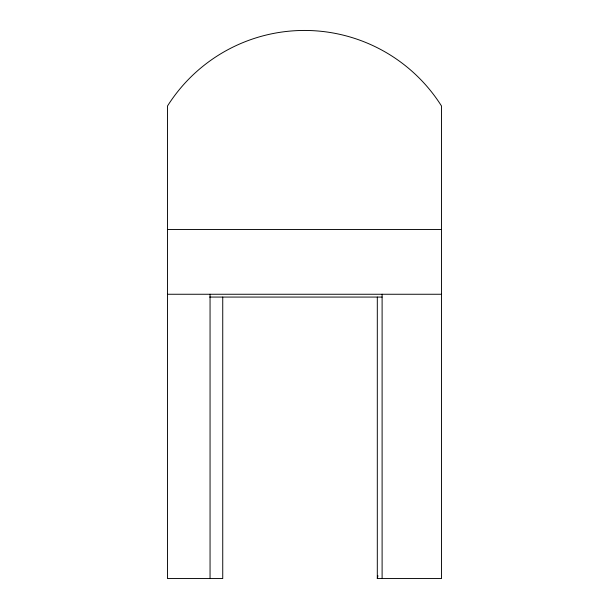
<?xml version="1.0" encoding="UTF-8"?>
<svg xmlns="http://www.w3.org/2000/svg" width="609" height="609" viewBox="0 0 609 609"><rect width="100%" height="100%" fill="white"/><g stroke="black" fill="none" stroke-linecap="round" stroke-linejoin="round"><path stroke-width="0.91" d="M222.742 297.07L222.742 578.55L167.475 578.55L167.475 106.042A161.986 161.986 0 0 1 441.525 106.042L441.525 578.55L377.306 578.55L377.938 575.771M167.475 229.494L441.525 229.494M167.475 294.254L441.525 294.254M209.625 297.07L382.109 297.07M382.109 294.254L382.109 578.55M377.306 297.07L377.306 578.55M210.052 294.254L210.052 578.55"/></g></svg>
